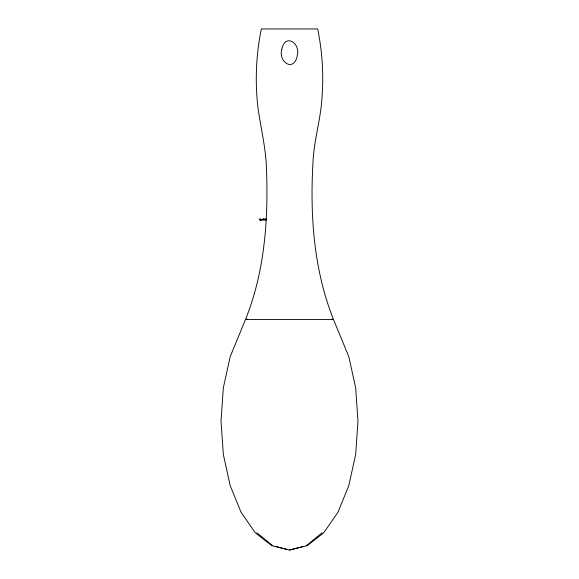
<?xml version="1.0" encoding="UTF-8"?>
<svg xmlns="http://www.w3.org/2000/svg" width="579" height="579" viewBox="0 0 579 579"><rect width="100%" height="100%" fill="white"/><g stroke="black" fill="none" stroke-linecap="round" stroke-linejoin="round"><path stroke-width="0.87" d="M259.949 219.513C259.624 221.41 260.536 218.428 260.463 219.057C258.408 218.283 260.485 220.78 259.971 219.513M266.058 218.905L266.079 219.911M266.072 218.819L265.667 220.027L266.05 219.875M306.385 545.657L322.112 532.781M331.383 319.492L333.222 318.805C313.413 268.642 309.859 213.629 313.101 160.26C314.31 139.633 320.448 119.73 321.895 99.132C323.784 75.697 322.416 51.987 317.661 28.95L261.339 28.95C255.99 54.867 254.919 81.632 257.988 107.911C260.738 127.612 265.631 147.015 266.405 166.976C268.511 218.174 264.943 270.755 245.786 318.79L247.617 319.492M289.5 550.05L307.225 545.657L323.748 532.781L337.933 512.292L348.819 485.593L355.658 454.501L357.988 421.136L355.658 387.771L348.819 356.678L333.475 319.492L245.525 319.492L230.181 356.678L223.342 387.771L221.012 421.136L223.342 454.501L230.181 485.593L241.067 512.292L255.252 532.781L271.775 545.657L289.5 550.05L303.816 546.323M275.184 546.323L286.439 549.254M256.888 532.781L272.615 545.657M264.95 219.745C264.958 220.939 265.493 218.471 264.95 219.745M263.894 219.774C266.854 220.143 264.104 217.82 263.894 219.774M262.728 219.253L263.38 218.913L263.669 219.991L263.279 219.723C261.086 220.823 263.64 219.224 262.75 219.188M281.727 49.505C278.253 62.185 293.958 72.491 297.273 55.758C300.747 43.07 285.042 32.771 281.727 49.505M265.312 219.419L264.95 219.702L265.312 219.419M260.586 219.383C260.97 219.897 261.57 220.266 260.709 220.577C262.128 219.579 261.216 219.687 260.586 219.383M263.221 219.094L262.895 219.665L263.221 219.094"/></g></svg>
